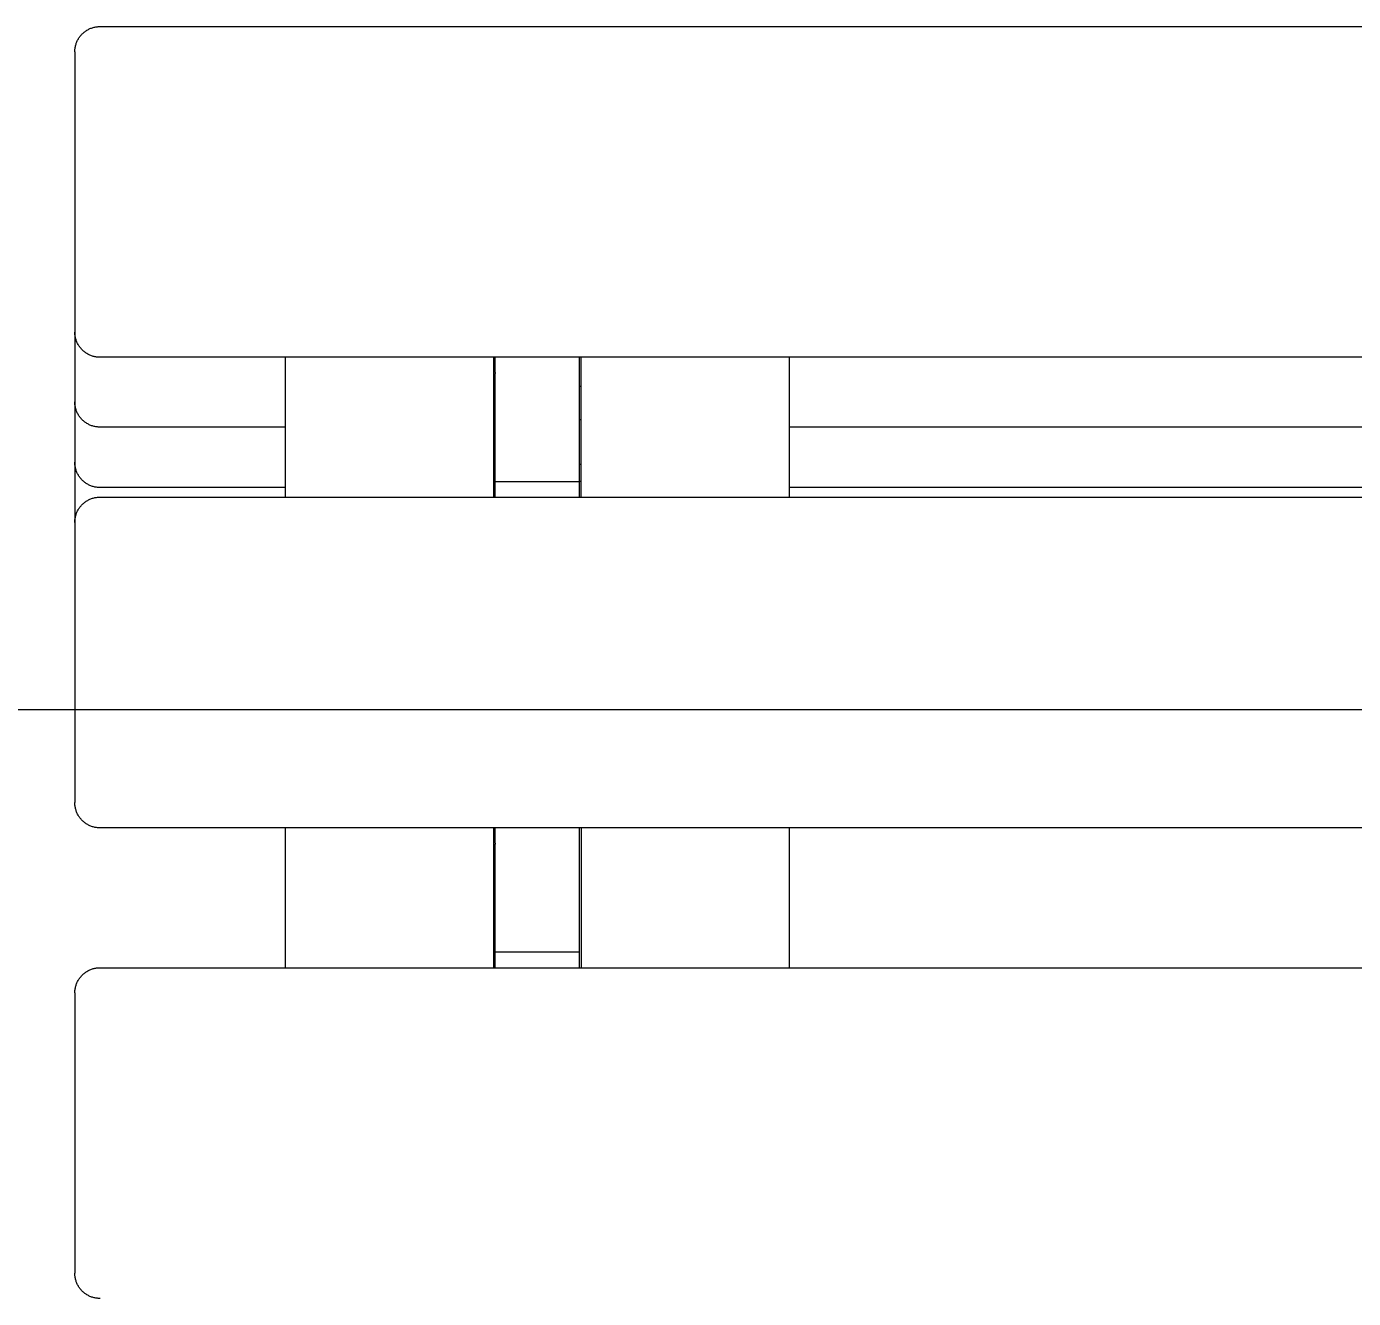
# Model space of a CAD drawing. Header units: inches. Extents: x -12 to 176, y -4 to 123.
# Drawn here: x 0.94 to 7.15, y 54.15 to 60.11 of the extents above; entities that cross this region are included whole.
import ezdxf

# ---------------------------------------------------------------- set-up
doc = ezdxf.new("R2010")
doc.units = ezdxf.units.IN
doc.layers.add('ZANO_R', color=7, linetype='Continuous', lineweight=0)
doc.layers.add('ZANO_W', color=1, linetype='Continuous', lineweight=0)
doc.styles.get("Standard").update_dxf_attribs({"font": 'arial.ttf'})
doc.dimstyles.new('amerykanie', dxfattribs={"dimtxt": 50, "dimasz": 50, "dimexe": 0.5, "dimexo": 0.5, "dimgap": 1, "dimtad": 1, "dimdec": 0, "dimzin": 0, "dimlunit": 5, "dimtxsty": 'Standard', "dimcen": 0.09, "dimclrd": 1, "dimclre": 1, "dimclrt": 1, "dimazin": 0, "dimtfac": 1, "dimtdec": 0, "dimtmove": 0, "dimatfit": 3, "dimfxl": 1, "dimtzin": 0, "dimarcsym": 1})

# ---------------------------------------------------------------- blocks, each defined once
blk = doc.blocks.new('*D356')
at = {"layer": 'ZANO_W', "color": 1, "lineweight": -2}
for p, q in [((0.7834, 60.1085), (-5.9774, 60.1085)), ((-5.4774, 59.1085), (-5.4774, 44.141)), ((0.7834, 43.141), (-5.9774, 43.141))]:
    blk.add_line(p, q, dxfattribs=at)
at = {"layer": 'ZANO_W', "color": 1}
for points in [[(-5.3107, 59.1085), (-5.6441, 59.1085), (-5.4774, 60.1085)], [(-5.6441, 44.141), (-5.3107, 44.141), (-5.4774, 43.141)]]:
    blk.add_solid(points, dxfattribs=at)
at = {"layer": 'ZANO_W', "color": 1, "insert": (-6.8176, 51.6247), "char_height": 1.625, "attachment_point": 5, "rotation": 90}
blk.add_mtext('16 15/16', dxfattribs=at)

msp = doc.modelspace()

# ---------------------------------------------------------------- linework, layer by layer
at = {"layer": 'ZANO_R'}
for p, q in [((1.19706, 60.07098), (1.19986, 60.07388)), ((1.19986, 60.07388), (1.20276, 60.07669)), ((1.20276, 60.07669), (1.20576, 60.07939)), ((1.20576, 60.07939), (1.20884, 60.08199)), ((1.20884, 60.08199), (1.21201, 60.08448)), ((1.21201, 60.08448), (1.21527, 60.08686)), ((1.21527, 60.08686), (1.2186, 60.08913)), ((1.2186, 60.08913), (1.22201, 60.09128)), ((1.22201, 60.09128), (1.22549, 60.09332)), ((1.22549, 60.09332), (1.22904, 60.09524)), ((1.22904, 60.09524), (1.23265, 60.09703)), ((1.23265, 60.09703), (1.23632, 60.0987)), ((1.23632, 60.0987), (1.24005, 60.10024)), ((1.24005, 60.10024), (1.24383, 60.10166)), ((1.24383, 60.10166), (1.24765, 60.10294)), ((1.24765, 60.10294), (1.25151, 60.1041)), ((1.25151, 60.1041), (1.25541, 60.10512)), ((1.25541, 60.10512), (1.25935, 60.10601)), ((1.25935, 60.10601), (1.26331, 60.10676)), ((1.26331, 60.10676), (1.2673, 60.10738)), ((1.2673, 60.10738), (1.2713, 60.10786)), ((1.2713, 60.10786), (1.27532, 60.1082)), ((1.27532, 60.1082), (1.27935, 60.10841)), ((1.27935, 60.10841), (1.28338, 60.10848)), ((1.28338, 60.10848), (71.91337, 60.10848)), ((1.16699, 60.01044), (1.16774, 60.0144)), ((1.16774, 60.0144), (1.16863, 60.01833)), ((1.16863, 60.01833), (1.16965, 60.02223)), ((1.16965, 60.02223), (1.1708, 60.0261)), ((1.1708, 60.0261), (1.17209, 60.02992)), ((1.17209, 60.02992), (1.1735, 60.0337)), ((1.1735, 60.0337), (1.17505, 60.03742)), ((1.17505, 60.03742), (1.17672, 60.04109)), ((1.17672, 60.04109), (1.17851, 60.04471)), ((1.17851, 60.04471), (1.18043, 60.04826)), ((1.18043, 60.04826), (1.18246, 60.05174)), ((1.18246, 60.05174), (1.18462, 60.05515)), ((1.18462, 60.05515), (1.18689, 60.05848)), ((1.18689, 60.05848), (1.18927, 60.06173)), ((1.18927, 60.06173), (1.19176, 60.06491)), ((1.19176, 60.06491), (1.19436, 60.06799)), ((1.19436, 60.06799), (1.19706, 60.07098)), ((1.16527, 59.99037), (1.16534, 59.9944)), ((1.16527, 59.99037), (1.16527, 59.93717)), ((1.16534, 59.9944), (1.16554, 59.99843)), ((1.16554, 59.99843), (1.16589, 60.00245)), ((1.16589, 60.00245), (1.16637, 60.00645)), ((1.16637, 60.00645), (1.16699, 60.01044)), ((1.16527, 59.93717), (1.16527, 58.67845)), ((1.16527, 58.67845), (1.16527, 58.51903)), ((1.16534, 58.67442), (1.16527, 58.67845)), ((1.16554, 58.67039), (1.16534, 58.67442)), ((1.16589, 58.66637), (1.16554, 58.67039)), ((1.16637, 58.66237), (1.16589, 58.66637)), ((1.16699, 58.65838), (1.16637, 58.66237)), ((1.16774, 58.65442), (1.16699, 58.65838)), ((1.16863, 58.65048), (1.16774, 58.65442)), ((1.16965, 58.64658), (1.16863, 58.65048)), ((1.1708, 58.64272), (1.16965, 58.64658)), ((1.17209, 58.6389), (1.1708, 58.64272)), ((1.1735, 58.63512), (1.17209, 58.6389)), ((1.17505, 58.63139), (1.1735, 58.63512)), ((1.17672, 58.62772), (1.17505, 58.63139)), ((1.17851, 58.62411), (1.17672, 58.62772)), ((1.18043, 58.62056), (1.17851, 58.62411)), ((1.18246, 58.61708), (1.18043, 58.62056)), ((1.18462, 58.61367), (1.18246, 58.61708)), ((1.18689, 58.61034), (1.18462, 58.61367)), ((1.18927, 58.60708), (1.18689, 58.61034)), ((1.19176, 58.60391), (1.18927, 58.60708)), ((1.19436, 58.60083), (1.19176, 58.60391)), ((1.19706, 58.59783), (1.19436, 58.60083)), ((1.19986, 58.59493), (1.19706, 58.59783)), ((1.20276, 58.59213), (1.19986, 58.59493)), ((1.20576, 58.58943), (1.20276, 58.59213)), ((1.20884, 58.58683), (1.20576, 58.58943)), ((1.21201, 58.58434), (1.20884, 58.58683)), ((1.21527, 58.58196), (1.21201, 58.58434)), ((1.2186, 58.57969), (1.21527, 58.58196)), ((1.22201, 58.57753), (1.2186, 58.57969)), ((1.22549, 58.5755), (1.22201, 58.57753)), ((1.22904, 58.57358), (1.22549, 58.5755)), ((1.23265, 58.57179), (1.22904, 58.57358)), ((1.23632, 58.57012), (1.23265, 58.57179)), ((1.24005, 58.56857), (1.23632, 58.57012)), ((1.24383, 58.56716), (1.24005, 58.56857)), ((1.24765, 58.56587), (1.24383, 58.56716)), ((1.25151, 58.56472), (1.24765, 58.56587)), ((1.25541, 58.5637), (1.25151, 58.56472)), ((1.25935, 58.56281), (1.25541, 58.5637)), ((1.26331, 58.56206), (1.25935, 58.56281)), ((1.2673, 58.56144), (1.26331, 58.56206)), ((1.2713, 58.56096), (1.2673, 58.56144)), ((1.27532, 58.56061), (1.2713, 58.56096)), ((1.27935, 58.56041), (1.27532, 58.56061)), ((1.28338, 58.56034), (1.27935, 58.56041)), ((71.91337, 58.56034), (1.28338, 58.56034)), ((2.14952, 58.56034), (2.14952, 57.90572)), ((3.1259, 58.56034), (3.1259, 57.90572)), ((3.13377, 58.48941), (3.13377, 58.56034)), ((3.52747, 58.48941), (3.52747, 58.56034)), ((3.53535, 57.90572), (3.53535, 58.56034)), ((4.51173, 57.90572), (4.51173, 58.56034)), ((1.16527, 58.51903), (1.16527, 58.3515)), ((3.13377, 58.48941), (3.13377, 58.48442)), ((3.13377, 58.09099), (3.13377, 58.48442)), ((3.52747, 58.48442), (3.52747, 58.48941)), ((3.52747, 58.09099), (3.52747, 58.48442)), ((3.13377, 58.42397), (3.1259, 58.42397)), ((3.53535, 58.42397), (3.52747, 58.42397)), ((1.16527, 58.3515), (1.16527, 58.23632)), ((1.16534, 58.34747), (1.16527, 58.3515)), ((1.16554, 58.34344), (1.16534, 58.34747)), ((1.16589, 58.33942), (1.16554, 58.34344)), ((1.16637, 58.33542), (1.16589, 58.33942)), ((1.16699, 58.33143), (1.16637, 58.33542)), ((1.16774, 58.32747), (1.16699, 58.33143)), ((1.16863, 58.32353), (1.16774, 58.32747)), ((1.16965, 58.31963), (1.16863, 58.32353)), ((1.1708, 58.31577), (1.16965, 58.31963)), ((1.17209, 58.31195), (1.1708, 58.31577)), ((1.1735, 58.30817), (1.17209, 58.31195)), ((1.17505, 58.30444), (1.1735, 58.30817)), ((1.17672, 58.30077), (1.17505, 58.30444)), ((1.17851, 58.29716), (1.17672, 58.30077)), ((1.18043, 58.29361), (1.17851, 58.29716)), ((1.18246, 58.29013), (1.18043, 58.29361)), ((1.18462, 58.28672), (1.18246, 58.29013)), ((1.18689, 58.28339), (1.18462, 58.28672)), ((1.18927, 58.28013), (1.18689, 58.28339)), ((1.19176, 58.27696), (1.18927, 58.28013)), ((1.19436, 58.27388), (1.19176, 58.27696)), ((1.19706, 58.27088), (1.19436, 58.27388)), ((1.16527, 58.23632), (1.16527, 58.06878)), ((1.19986, 58.26798), (1.19706, 58.27088)), ((1.20276, 58.26518), (1.19986, 58.26798)), ((1.20576, 58.26248), (1.20276, 58.26518)), ((1.20884, 58.25988), (1.20576, 58.26248)), ((1.21201, 58.25739), (1.20884, 58.25988)), ((1.21527, 58.25501), (1.21201, 58.25739)), ((1.2186, 58.25274), (1.21527, 58.25501)), ((1.22201, 58.25058), (1.2186, 58.25274)), ((1.22549, 58.24855), (1.22201, 58.25058)), ((1.22904, 58.24663), (1.22549, 58.24855)), ((1.23265, 58.24484), (1.22904, 58.24663)), ((1.23632, 58.24317), (1.23265, 58.24484)), ((1.24005, 58.24162), (1.23632, 58.24317)), ((1.24383, 58.24021), (1.24005, 58.24162)), ((1.24765, 58.23892), (1.24383, 58.24021)), ((1.25151, 58.23777), (1.24765, 58.23892)), ((1.25541, 58.23675), (1.25151, 58.23777)), ((1.25935, 58.23586), (1.25541, 58.23675)), ((1.26331, 58.2351), (1.25935, 58.23586)), ((1.2673, 58.23449), (1.26331, 58.2351)), ((1.2713, 58.23401), (1.2673, 58.23449)), ((1.27532, 58.23366), (1.2713, 58.23401)), ((1.27935, 58.23346), (1.27532, 58.23366)), ((1.28338, 58.23339), (1.27935, 58.23346)), ((2.14952, 58.23339), (1.28338, 58.23339)), ((3.13377, 58.26788), (3.1259, 58.26788)), ((3.53535, 58.26788), (3.52747, 58.26788)), ((35.41727, 58.23339), (4.51173, 58.23339)), ((3.13377, 57.97787), (3.13377, 58.09099)), ((3.52747, 57.97787), (3.52747, 58.09099)), ((1.16527, 58.06878), (1.16527, 57.9536)), ((1.16534, 58.06475), (1.16527, 58.06878)), ((1.16554, 58.06072), (1.16534, 58.06475)), ((1.16589, 58.0567), (1.16554, 58.06072)), ((1.16637, 58.0527), (1.16589, 58.0567)), ((1.16699, 58.04871), (1.16637, 58.0527)), ((1.16774, 58.04475), (1.16699, 58.04871)), ((1.16863, 58.04082), (1.16774, 58.04475)), ((1.16965, 58.03691), (1.16863, 58.04082)), ((1.1708, 58.03305), (1.16965, 58.03691)), ((1.17209, 58.02923), (1.1708, 58.03305)), ((1.1735, 58.02545), (1.17209, 58.02923)), ((1.17505, 58.02173), (1.1735, 58.02545)), ((3.1259, 58.06004), (3.12983, 58.06049)), ((3.12983, 58.06049), (3.13377, 58.06085)), ((3.52747, 58.06085), (3.53142, 58.06049)), ((3.53142, 58.06049), (3.53535, 58.06004)), ((1.17672, 58.01805), (1.17505, 58.02173)), ((1.17851, 58.01444), (1.17672, 58.01805)), ((1.18043, 58.01089), (1.17851, 58.01444)), ((1.18246, 58.00741), (1.18043, 58.01089)), ((1.18462, 58.004), (1.18246, 58.00741)), ((1.18689, 58.00067), (1.18462, 58.004)), ((1.18927, 57.99741), (1.18689, 58.00067)), ((1.19176, 57.99424), (1.18927, 57.99741)), ((1.19436, 57.99116), (1.19176, 57.99424)), ((1.19706, 57.98816), (1.19436, 57.99116)), ((1.19986, 57.98526), (1.19706, 57.98816)), ((1.20276, 57.98246), (1.19986, 57.98526)), ((1.20576, 57.97976), (1.20276, 57.98246)), ((1.20884, 57.97716), (1.20576, 57.97976)), ((1.21201, 57.97467), (1.20884, 57.97716)), ((1.21527, 57.97229), (1.21201, 57.97467)), ((1.2186, 57.97002), (1.21527, 57.97229)), ((1.22201, 57.96786), (1.2186, 57.97002)), ((1.22549, 57.96583), (1.22201, 57.96786)), ((1.22904, 57.96391), (1.22549, 57.96583)), ((1.23265, 57.96212), (1.22904, 57.96391)), ((1.23632, 57.96045), (1.23265, 57.96212)), ((3.12983, 57.97843), (3.1259, 57.97888)), ((3.13377, 57.97807), (3.12983, 57.97843)), ((3.13377, 57.90572), (3.13377, 57.97787)), ((3.52747, 57.97787), (3.13377, 57.97787)), ((3.53142, 57.97843), (3.52747, 57.97807)), ((3.52747, 57.90572), (3.52747, 57.97787)), ((3.53535, 57.97888), (3.53142, 57.97843)), ((1.16527, 57.9536), (1.16527, 57.78761)), ((1.24005, 57.9589), (1.23632, 57.96045)), ((1.24383, 57.95749), (1.24005, 57.9589)), ((1.24005, 57.89748), (1.24383, 57.8989)), ((1.24765, 57.9562), (1.24383, 57.95749)), ((1.24383, 57.8989), (1.24765, 57.90018)), ((1.25151, 57.95505), (1.24765, 57.9562)), ((1.24765, 57.90018), (1.25151, 57.90134)), ((1.25541, 57.95403), (1.25151, 57.95505)), ((1.25151, 57.90134), (1.25541, 57.90236)), ((1.25935, 57.95314), (1.25541, 57.95403)), ((1.25541, 57.90236), (1.25935, 57.90325)), ((1.26331, 57.95239), (1.25935, 57.95314)), ((1.25935, 57.90325), (1.26331, 57.904)), ((1.2673, 57.95177), (1.26331, 57.95239)), ((1.26331, 57.904), (1.2673, 57.90462)), ((1.2713, 57.95129), (1.2673, 57.95177)), ((1.2673, 57.90462), (1.2713, 57.9051)), ((1.27532, 57.95095), (1.2713, 57.95129)), ((1.2713, 57.9051), (1.27532, 57.90544)), ((1.27935, 57.95074), (1.27532, 57.95095)), ((1.27532, 57.90544), (1.27935, 57.90565)), ((1.28338, 57.95067), (1.27935, 57.95074)), ((1.27935, 57.90565), (1.28338, 57.90572)), ((2.14952, 57.95067), (1.28338, 57.95067)), ((1.28338, 57.90572), (71.91337, 57.90572)), ((35.41727, 57.95067), (4.51173, 57.95067)), ((1.17505, 57.83466), (1.17672, 57.83833)), ((1.17672, 57.83833), (1.17851, 57.84195)), ((1.17851, 57.84195), (1.18043, 57.8455)), ((1.18043, 57.8455), (1.18246, 57.84898)), ((1.18246, 57.84898), (1.18462, 57.85239)), ((1.18462, 57.85239), (1.18689, 57.85572)), ((1.18689, 57.85572), (1.18927, 57.85897)), ((1.18927, 57.85897), (1.19176, 57.86215)), ((1.19176, 57.86215), (1.19436, 57.86523)), ((1.19436, 57.86523), (1.19706, 57.86822)), ((1.19706, 57.86822), (1.19986, 57.87112)), ((1.19986, 57.87112), (1.20276, 57.87393)), ((1.20276, 57.87393), (1.20576, 57.87663)), ((1.20576, 57.87663), (1.20884, 57.87923)), ((1.20884, 57.87923), (1.21201, 57.88172)), ((1.21201, 57.88172), (1.21527, 57.8841)), ((1.21527, 57.8841), (1.2186, 57.88637)), ((1.2186, 57.88637), (1.22201, 57.88852)), ((1.22201, 57.88852), (1.22549, 57.89056)), ((1.22549, 57.89056), (1.22904, 57.89248)), ((1.22904, 57.89248), (1.23265, 57.89427)), ((1.23265, 57.89427), (1.23632, 57.89594)), ((1.23632, 57.89594), (1.24005, 57.89748)), ((1.16527, 57.78761), (1.16534, 57.79164)), ((1.16527, 57.78761), (1.16527, 57.73441)), ((1.16534, 57.79164), (1.16554, 57.79567)), ((1.16554, 57.79567), (1.16589, 57.79969)), ((1.16589, 57.79969), (1.16637, 57.80369)), ((1.16637, 57.80369), (1.16699, 57.80768)), ((1.16699, 57.80768), (1.16774, 57.81164)), ((1.16774, 57.81164), (1.16863, 57.81557)), ((1.16863, 57.81557), (1.16965, 57.81947)), ((1.16965, 57.81947), (1.1708, 57.82334)), ((1.1708, 57.82334), (1.17209, 57.82716)), ((1.17209, 57.82716), (1.1735, 57.83094)), ((1.1735, 57.83094), (1.17505, 57.83466)), ((1.16527, 57.73441), (1.16527, 56.47569)), ((1.16534, 56.47166), (1.16527, 56.47569)), ((1.16554, 56.46763), (1.16534, 56.47166)), ((1.16589, 56.46361), (1.16554, 56.46763)), ((1.16637, 56.45961), (1.16589, 56.46361)), ((1.16699, 56.45562), (1.16637, 56.45961)), ((1.16774, 56.45166), (1.16699, 56.45562)), ((1.16863, 56.44772), (1.16774, 56.45166)), ((1.16965, 56.44382), (1.16863, 56.44772)), ((1.1708, 56.43996), (1.16965, 56.44382)), ((1.17209, 56.43614), (1.1708, 56.43996)), ((1.1735, 56.43236), (1.17209, 56.43614)), ((1.17505, 56.42863), (1.1735, 56.43236)), ((1.17672, 56.42496), (1.17505, 56.42863)), ((1.17851, 56.42135), (1.17672, 56.42496)), ((1.18043, 56.4178), (1.17851, 56.42135)), ((1.18246, 56.41432), (1.18043, 56.4178)), ((1.18462, 56.41091), (1.18246, 56.41432)), ((1.18689, 56.40758), (1.18462, 56.41091)), ((1.18927, 56.40432), (1.18689, 56.40758)), ((1.19176, 56.40115), (1.18927, 56.40432)), ((1.19436, 56.39807), (1.19176, 56.40115)), ((1.19706, 56.39507), (1.19436, 56.39807)), ((1.19986, 56.39217), (1.19706, 56.39507)), ((1.20276, 56.38937), (1.19986, 56.39217)), ((1.20576, 56.38667), (1.20276, 56.38937)), ((1.20884, 56.38407), (1.20576, 56.38667)), ((1.21201, 56.38158), (1.20884, 56.38407)), ((1.21527, 56.3792), (1.21201, 56.38158)), ((1.2186, 56.37693), (1.21527, 56.3792)), ((1.22201, 56.37477), (1.2186, 56.37693)), ((1.22549, 56.37274), (1.22201, 56.37477)), ((1.22904, 56.37082), (1.22549, 56.37274)), ((1.23265, 56.36903), (1.22904, 56.37082)), ((1.23632, 56.36736), (1.23265, 56.36903)), ((1.24005, 56.36581), (1.23632, 56.36736)), ((1.24383, 56.3644), (1.24005, 56.36581)), ((1.24765, 56.36311), (1.24383, 56.3644)), ((1.25151, 56.36196), (1.24765, 56.36311)), ((1.25541, 56.36094), (1.25151, 56.36196)), ((1.25935, 56.36005), (1.25541, 56.36094)), ((1.26331, 56.3593), (1.25935, 56.36005)), ((1.2673, 56.35868), (1.26331, 56.3593)), ((1.2713, 56.3582), (1.2673, 56.35868)), ((1.27532, 56.35785), (1.2713, 56.3582)), ((1.27935, 56.35765), (1.27532, 56.35785)), ((1.28338, 56.35758), (1.27935, 56.35765)), ((71.91337, 56.35758), (1.28338, 56.35758)), ((2.14952, 56.35758), (2.14952, 55.70296)), ((3.1259, 56.35758), (3.1259, 55.70296)), ((3.13377, 56.28657), (3.13377, 56.35758)), ((3.52747, 56.28657), (3.52747, 56.35758)), ((3.53535, 56.35758), (3.53535, 55.70296)), ((4.51173, 55.70296), (4.51173, 56.35758)), ((3.13377, 56.28657), (3.13377, 56.28158)), ((3.52747, 56.28158), (3.52747, 56.28657)), ((3.13377, 55.88823), (3.13377, 56.28158)), ((3.52747, 55.88823), (3.52747, 56.28158)), ((3.13377, 55.77511), (3.13377, 55.88823)), ((3.52747, 55.77511), (3.52747, 55.88823)), ((3.13377, 55.70296), (3.13377, 55.77511)), ((3.52747, 55.77511), (3.13377, 55.77511)), ((3.52747, 55.70296), (3.52747, 55.77511)), ((1.19176, 55.65939), (1.19436, 55.66247)), ((1.19436, 55.66247), (1.19706, 55.66546)), ((1.19706, 55.66546), (1.19986, 55.66836)), ((1.19986, 55.66836), (1.20276, 55.67117)), ((1.20276, 55.67117), (1.20576, 55.67387)), ((1.20576, 55.67387), (1.20884, 55.67647)), ((1.20884, 55.67647), (1.21201, 55.67896)), ((1.21201, 55.67896), (1.21527, 55.68134)), ((1.21527, 55.68134), (1.2186, 55.68361)), ((1.2186, 55.68361), (1.22201, 55.68576)), ((1.22201, 55.68576), (1.22549, 55.6878)), ((1.22549, 55.6878), (1.22904, 55.68972)), ((1.22904, 55.68972), (1.23265, 55.69151)), ((1.23265, 55.69151), (1.23632, 55.69318)), ((1.23632, 55.69318), (1.24005, 55.69472)), ((1.24005, 55.69472), (1.24383, 55.69614)), ((1.24383, 55.69614), (1.24765, 55.69742)), ((1.24765, 55.69742), (1.25151, 55.69858)), ((1.25151, 55.69858), (1.25541, 55.6996)), ((1.25541, 55.6996), (1.25935, 55.70049)), ((1.25935, 55.70049), (1.26331, 55.70124)), ((1.26331, 55.70124), (1.2673, 55.70186)), ((1.2673, 55.70186), (1.2713, 55.70234)), ((1.2713, 55.70234), (1.27532, 55.70268)), ((1.27532, 55.70268), (1.27935, 55.70289)), ((1.27935, 55.70289), (1.28338, 55.70296)), ((1.28338, 55.70296), (71.91337, 55.70296)), ((1.16589, 55.59693), (1.16637, 55.60093)), ((1.16637, 55.60093), (1.16699, 55.60492)), ((1.16699, 55.60492), (1.16774, 55.60888)), ((1.16774, 55.60888), (1.16863, 55.61281)), ((1.16863, 55.61281), (1.16965, 55.61671)), ((1.16965, 55.61671), (1.1708, 55.62058)), ((1.1708, 55.62058), (1.17209, 55.6244)), ((1.17209, 55.6244), (1.1735, 55.62818)), ((1.1735, 55.62818), (1.17505, 55.6319)), ((1.17505, 55.6319), (1.17672, 55.63557)), ((1.17672, 55.63557), (1.17851, 55.63919)), ((1.17851, 55.63919), (1.18043, 55.64274)), ((1.18043, 55.64274), (1.18246, 55.64622)), ((1.18246, 55.64622), (1.18462, 55.64963)), ((1.18462, 55.64963), (1.18689, 55.65296)), ((1.18689, 55.65296), (1.18927, 55.65621)), ((1.18927, 55.65621), (1.19176, 55.65939)), ((1.16527, 55.58485), (1.16534, 55.58888)), ((1.16527, 55.58485), (1.16527, 55.53165)), ((1.16534, 55.58888), (1.16554, 55.59291)), ((1.16554, 55.59291), (1.16589, 55.59693)), ((1.16527, 55.53165), (1.16527, 54.27293)), ((1.16534, 54.2689), (1.16527, 54.27293)), ((1.16554, 54.26487), (1.16534, 54.2689)), ((1.16589, 54.26085), (1.16554, 54.26487)), ((1.16637, 54.25685), (1.16589, 54.26085)), ((1.16699, 54.25286), (1.16637, 54.25685)), ((1.16774, 54.2489), (1.16699, 54.25286)), ((1.16863, 54.24496), (1.16774, 54.2489)), ((1.16965, 54.24106), (1.16863, 54.24496)), ((1.1708, 54.2372), (1.16965, 54.24106)), ((1.17209, 54.23338), (1.1708, 54.2372)), ((1.1735, 54.2296), (1.17209, 54.23338)), ((1.17505, 54.22587), (1.1735, 54.2296)), ((1.17672, 54.2222), (1.17505, 54.22587)), ((1.17851, 54.21859), (1.17672, 54.2222)), ((1.18043, 54.21504), (1.17851, 54.21859)), ((1.18246, 54.21156), (1.18043, 54.21504)), ((1.18462, 54.20815), (1.18246, 54.21156)), ((1.18689, 54.20482), (1.18462, 54.20815)), ((1.18927, 54.20156), (1.18689, 54.20482)), ((1.19176, 54.19839), (1.18927, 54.20156)), ((1.19436, 54.19531), (1.19176, 54.19839)), ((1.19706, 54.19231), (1.19436, 54.19531)), ((1.19986, 54.18941), (1.19706, 54.19231)), ((1.20276, 54.18661), (1.19986, 54.18941)), ((1.20576, 54.18391), (1.20276, 54.18661)), ((1.20884, 54.18131), (1.20576, 54.18391)), ((1.21201, 54.17882), (1.20884, 54.18131)), ((1.21527, 54.17644), (1.21201, 54.17882)), ((1.2186, 54.17417), (1.21527, 54.17644)), ((1.22201, 54.17201), (1.2186, 54.17417)), ((1.22549, 54.16998), (1.22201, 54.17201)), ((1.22904, 54.16806), (1.22549, 54.16998)), ((1.23265, 54.16627), (1.22904, 54.16806)), ((1.23632, 54.1646), (1.23265, 54.16627)), ((1.24005, 54.16305), (1.23632, 54.1646)), ((1.24383, 54.16164), (1.24005, 54.16305)), ((1.24765, 54.16035), (1.24383, 54.16164)), ((1.25151, 54.1592), (1.24765, 54.16035)), ((1.25541, 54.15818), (1.25151, 54.1592)), ((1.25935, 54.15729), (1.25541, 54.15818)), ((1.26331, 54.15654), (1.25935, 54.15729)), ((1.2673, 54.15592), (1.26331, 54.15654)), ((1.2713, 54.15544), (1.2673, 54.15592)), ((1.27532, 54.15509), (1.2713, 54.15544)), ((1.27935, 54.15489), (1.27532, 54.15509)), ((1.28338, 54.15482), (1.27935, 54.15489))]:
    msp.add_line(p, q, dxfattribs=at)
msp.add_lwpolyline([(-3.24405, 56.91111), (76.4408, 56.91111), (76.4408, 41.16306), (-3.24405, 41.16306)], close=True, dxfattribs=at)

# ---------------------------------------------------------------- dimensions: what is measured, and where the dimension line sits
at = {"layer": 'ZANO_W'}
dim = msp.add_linear_dim(base=(-5.47741, 43.14102), p1=(1.28338, 60.10848), p2=(1.28338, 43.14102), angle=90, dimstyle='amerykanie', override={"dimtxt": 1.625, "dimasz": 1, "dimgap": 0.5, "dimdec": 4, "dimaunit": 1, "dimadec": 1, "dimtdec": 4, "dimtmove": 1, "dimfrac": 2}, dxfattribs=at)
dim.commit()
dim.dimension.update_dxf_attribs({"geometry": '*D356', "text_midpoint": (-6.81762, 51.62475)})

doc.saveas('drawing.dxf')
